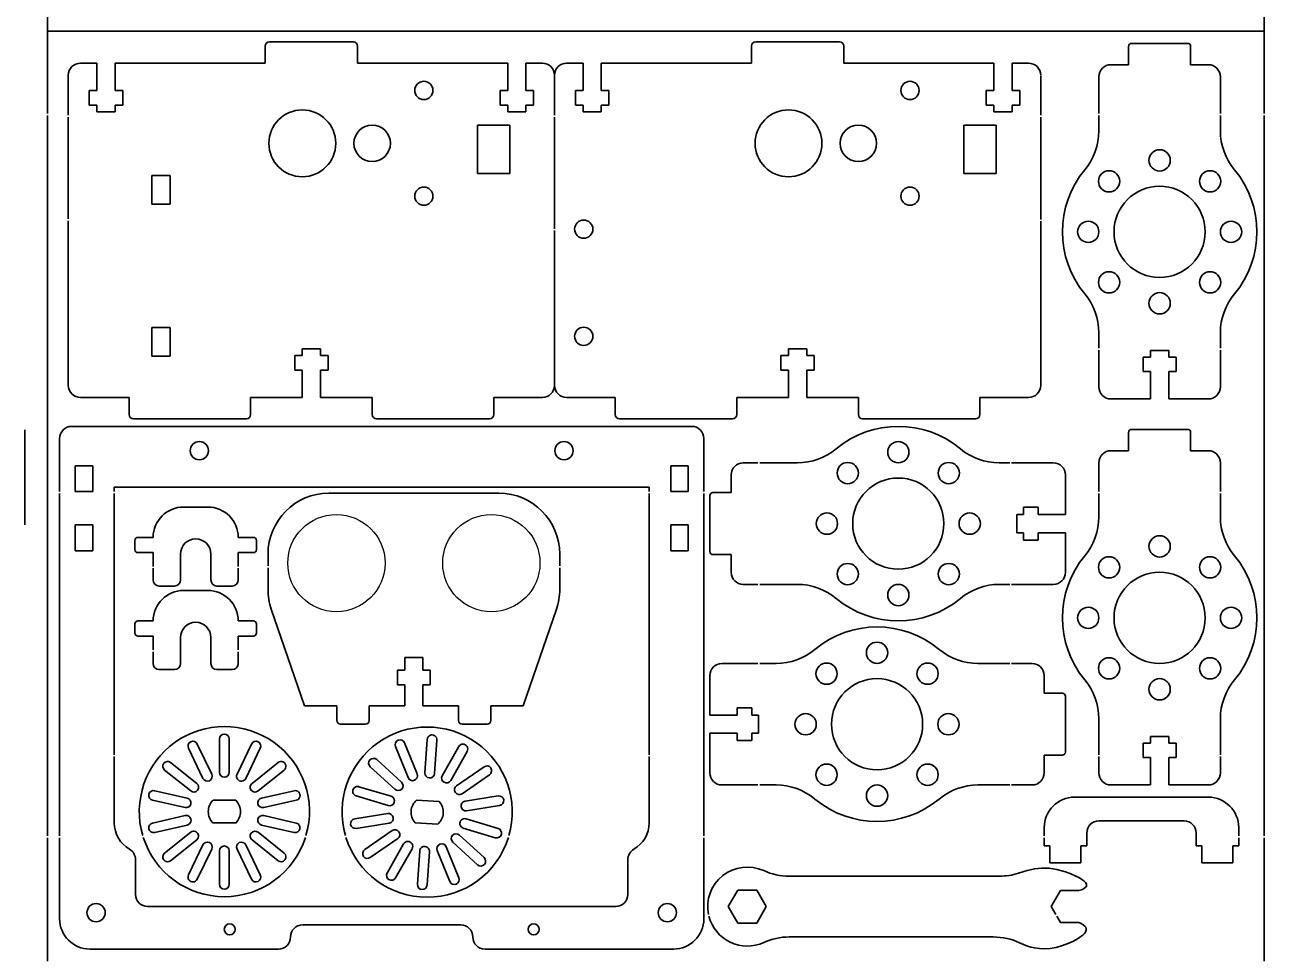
# Model space of a CAD drawing. Extents: x 358 to 1413, y -14 to 598.
# Drawn here: x 639.7 to 843.7, y 139.8 to 292.8 of the extents above; entities that cross this region are included whole.
import ezdxf

# ---------------------------------------------------------------- set-up
doc = ezdxf.new("R2010")
doc.units = 0

msp = doc.modelspace()

# ---------------------------------------------------------------- linework, layer by layer
at = {"color": 7, "lineweight": 35}
for p, q in [((643.48, 291.76), (643.48, 312.09)), ((843.69, 312.09), (843.69, 291.76)), ((643.48, 291.76), (843.69, 291.76)), ((643.48, 278.2), (643.48, 291.76)), ((843.69, 291.76), (843.69, 278.2)), ((654.61, 286.52), (679.31, 286.52)), ((694.51, 286.52), (719.21, 286.52)), ((734.61, 286.52), (759.31, 286.52)), ((774.51, 286.52), (799.21, 286.52)), ((646.91, 284.52), (646.91, 277.93)), ((726.91, 284.52), (726.91, 277.93)), ((726.91, 284.52), (726.91, 277.93)), ((806.91, 284.43), (806.91, 277.93)), ((643.48, 159.39), (643.48, 277.9)), ((646.91, 277.63), (646.91, 260.88)), ((726.91, 277.63), (726.91, 259.28)), ((806.91, 277.63), (806.91, 260.79)), ((843.69, 277.9), (843.69, 159.39)), ((646.91, 260.58), (646.91, 233.52)), ((806.91, 260.49), (806.91, 233.43)), ((726.91, 258.98), (726.91, 233.52)), ((647.48, 226.76), (749.48, 226.76)), ((645.48, 216.04), (645.48, 224.76)), ((751.48, 224.76), (751.48, 216.04)), ((654.48, 216.04), (654.48, 216.76)), ((654.48, 216.76), (742.48, 216.76)), ((742.48, 216.76), (742.48, 216.04)), ((645.48, 159.39), (645.48, 215.74)), ((654.48, 172.74), (654.48, 215.74)), ((717.77, 215.76), (689.77, 215.76)), ((742.48, 215.74), (742.48, 172.74)), ((751.48, 215.74), (751.48, 159.39)), ((654.48, 161.53), (654.48, 172.44)), ((742.48, 172.44), (742.48, 161.53)), ((834.49, 165.76), (812.49, 165.76)), ((643.48, 138.76), (643.48, 159.09)), ((645.48, 145.76), (645.48, 159.09)), ((751.48, 159.09), (751.48, 145.76)), ((843.69, 159.09), (843.69, 138.76)), ((800.13, 152.76), (765.51, 152.76)), ((736.98, 147.76), (659.98, 147.76)), ((711.48, 144.76), (685.48, 144.76)), ((765.51, 142.76), (799.14, 142.76)), ((681.48, 140.76), (650.48, 140.76)), ((746.48, 140.76), (715.48, 140.76))]:
    msp.add_line(p, q, dxfattribs=at)
at = {"color": 7, "lineweight": 35, "ltscale": 0.345001}
for p, q in [((693.81, 290.02), (680.01, 290.02)), ((773.81, 290.02), (760.01, 290.02))]:
    msp.add_line(p, q, dxfattribs=at)
at = {"color": 7, "lineweight": 35, "ltscale": 0.23}
for p, q in [((821.88, 289.76), (831.08, 289.76)), ((821.88, 226.26), (831.08, 226.26)), ((752.48, 206.16), (752.48, 215.36)), ((810.98, 173.16), (810.98, 182.36))]:
    msp.add_line(p, q, dxfattribs=at)
at = {"color": 7, "lineweight": 35, "ltscale": 0.07}
for p, q in [((679.31, 286.52), (679.31, 289.32)), ((694.51, 286.52), (694.51, 289.32)), ((759.31, 286.52), (759.31, 289.32)), ((774.51, 286.52), (774.51, 289.32)), ((656.91, 228.72), (656.91, 231.52)), ((676.91, 231.52), (676.91, 228.72)), ((696.91, 228.72), (696.91, 231.52)), ((716.91, 231.52), (716.91, 228.72)), ((736.91, 228.72), (736.91, 231.52)), ((756.91, 231.52), (756.91, 228.72)), ((776.91, 228.72), (776.91, 231.52)), ((796.91, 231.52), (796.91, 228.72)), ((808.44, 157.76), (808.44, 154.96)), ((813.54, 154.96), (813.54, 157.76)), ((833.44, 157.76), (833.44, 154.96)), ((838.54, 154.96), (838.54, 157.76))]:
    msp.add_line(p, q, dxfattribs=at)
at = {"color": 7, "lineweight": 35, "ltscale": 0.075}
for p, q in [((821.38, 286.26), (821.38, 289.26)), ((831.58, 289.26), (831.58, 286.26)), ((651.61, 286.52), (651.61, 282.02)), ((654.61, 286.52), (654.61, 282.02)), ((719.21, 286.52), (719.21, 282.02)), ((722.21, 286.52), (722.21, 282.02)), ((731.61, 282.02), (731.61, 286.52)), ((734.61, 282.02), (734.61, 286.52)), ((799.21, 282.02), (799.21, 286.52)), ((802.21, 282.02), (802.21, 286.52)), ((651.61, 278.52), (654.61, 278.52)), ((719.21, 278.52), (722.21, 278.52)), ((734.61, 278.52), (731.61, 278.52)), ((802.21, 278.52), (799.21, 278.52)), ((685.41, 239.52), (688.41, 239.52)), ((765.41, 239.52), (768.41, 239.52)), ((827.98, 239.26), (824.98, 239.26)), ((685.41, 231.52), (685.41, 236.02)), ((688.41, 236.02), (688.41, 231.52)), ((765.41, 231.52), (765.41, 236.02)), ((768.41, 236.02), (768.41, 231.52)), ((824.98, 231.26), (824.98, 235.76)), ((827.98, 231.26), (827.98, 235.76)), ((821.38, 222.76), (821.38, 225.76)), ((831.58, 225.76), (831.58, 222.76)), ((752.98, 215.86), (755.98, 215.86)), ((802.98, 212.26), (802.98, 209.26)), ((810.98, 212.26), (806.48, 212.26)), ((810.98, 209.26), (806.48, 209.26)), ((755.98, 205.66), (752.98, 205.66)), ((705.27, 188.76), (702.27, 188.76)), ((810.48, 182.86), (807.48, 182.86)), ((752.48, 179.26), (756.98, 179.26)), ((760.48, 179.26), (760.48, 176.26)), ((752.48, 176.26), (756.98, 176.26)), ((827.98, 175.76), (824.98, 175.76)), ((807.48, 172.66), (810.48, 172.66)), ((824.98, 167.76), (824.98, 172.26)), ((827.98, 167.76), (827.98, 172.26)), ((807.49, 160.76), (807.49, 159.39)), ((807.49, 159.09), (807.49, 157.76)), ((839.49, 159.39), (839.49, 160.76)), ((839.49, 157.76), (839.49, 159.09))]:
    msp.add_line(p, q, dxfattribs=at)
at = {"color": 7, "lineweight": 35, "ltscale": 0.067499}
for p, q in [((648.91, 286.52), (651.61, 286.52)), ((728.91, 286.52), (731.61, 286.52))]:
    msp.add_line(p, q, dxfattribs=at)
at = {"color": 7, "lineweight": 35, "ltscale": 0.0675}
for p, q in [((722.21, 286.52), (724.91, 286.52)), ((802.21, 286.52), (804.91, 286.52))]:
    msp.add_line(p, q, dxfattribs=at)
at = {"color": 7, "lineweight": 35, "ltscale": 0.072501}
for p, q in [((821.38, 286.26), (818.48, 286.26)), ((821.38, 222.76), (818.48, 222.76))]:
    msp.add_line(p, q, dxfattribs=at)
at = {"color": 7, "lineweight": 35, "ltscale": 0.072499}
for p, q in [((834.48, 286.26), (831.58, 286.26)), ((834.48, 222.76), (831.58, 222.76))]:
    msp.add_line(p, q, dxfattribs=at)
at = {"color": 7, "lineweight": 35, "ltscale": 0.222169}
for p, q in [((816.48, 284.26), (816.48, 278.2)), ((836.48, 278.2), (836.48, 284.26)), ((816.48, 277.9), (816.48, 275.37)), ((836.48, 275.37), (836.48, 277.9)), ((816.48, 242.15), (816.48, 239.6)), ((836.48, 239.6), (836.48, 242.15)), ((816.48, 239.3), (816.48, 233.26)), ((836.48, 233.26), (836.48, 239.3)), ((760.38, 220.76), (757.98, 220.76)), ((766.87, 220.76), (760.68, 220.76)), ((816.48, 220.76), (816.48, 216.04)), ((836.48, 216.04), (836.48, 220.76)), ((816.48, 215.74), (816.48, 211.87)), ((836.48, 211.87), (836.48, 215.74)), ((757.98, 200.76), (760.38, 200.76)), ((760.68, 200.76), (766.87, 200.76)), ((754.48, 187.76), (760.38, 187.76)), ((760.68, 187.76), (763.37, 187.76)), ((816.48, 178.65), (816.48, 172.74)), ((836.48, 172.74), (836.48, 178.65)), ((816.48, 172.44), (816.48, 169.76)), ((836.48, 169.76), (836.48, 172.44)), ((760.38, 167.76), (754.48, 167.76)), ((763.37, 167.76), (760.68, 167.76))]:
    msp.add_line(p, q, dxfattribs=at)
at = {"color": 7, "lineweight": 35, "ltscale": 0.03125}
for p, q in [((650.36, 282.02), (651.61, 282.02)), ((654.61, 282.02), (655.86, 282.02)), ((717.96, 282.02), (719.21, 282.02)), ((722.21, 282.02), (723.46, 282.02)), ((731.61, 282.02), (730.36, 282.02)), ((735.86, 282.02), (734.61, 282.02)), ((799.21, 282.02), (797.96, 282.02)), ((803.46, 282.02), (802.21, 282.02)), ((650.36, 279.62), (651.61, 279.62)), ((654.61, 279.62), (655.86, 279.62)), ((717.96, 279.62), (719.21, 279.62)), ((722.21, 279.62), (723.46, 279.62)), ((731.61, 279.62), (730.36, 279.62)), ((735.86, 279.62), (734.61, 279.62)), ((799.21, 279.62), (797.96, 279.62)), ((803.46, 279.62), (802.21, 279.62)), ((684.16, 238.42), (685.41, 238.42)), ((689.66, 238.42), (688.41, 238.42)), ((764.16, 238.42), (765.41, 238.42)), ((768.41, 238.42), (769.66, 238.42)), ((684.16, 236.02), (685.41, 236.02)), ((689.66, 236.02), (688.41, 236.02)), ((765.41, 236.02), (764.16, 236.02)), ((769.66, 236.02), (768.41, 236.02))]:
    msp.add_line(p, q, dxfattribs=at)
at = {"color": 7, "lineweight": 35, "ltscale": 0.060001}
for p, q in [((650.36, 282.02), (650.36, 279.62)), ((655.86, 282.02), (655.86, 279.62)), ((717.96, 282.02), (717.96, 279.62)), ((723.46, 282.02), (723.46, 279.62)), ((756.98, 180.46), (759.38, 180.46)), ((756.98, 175.06), (759.38, 175.06))]:
    msp.add_line(p, q, dxfattribs=at)
at = {"color": 7, "lineweight": 35, "ltscale": 0.06}
for p, q in [((730.36, 279.62), (730.36, 282.02)), ((735.86, 279.62), (735.86, 282.02)), ((797.96, 279.62), (797.96, 282.02)), ((803.46, 279.62), (803.46, 282.02)), ((764.16, 236.02), (764.16, 238.42)), ((769.66, 238.42), (769.66, 236.02)), ((823.78, 235.76), (823.78, 238.16)), ((829.18, 235.76), (829.18, 238.16)), ((701.07, 186.66), (701.07, 184.26)), ((706.47, 186.66), (706.47, 184.26)), ((691.12, 178.36), (691.12, 180.76)), ((696.42, 180.76), (696.42, 178.36)), ((711.12, 178.36), (711.12, 180.76)), ((716.42, 180.76), (716.42, 178.36)), ((823.78, 172.26), (823.78, 174.66)), ((829.18, 172.26), (829.18, 174.66))]:
    msp.add_line(p, q, dxfattribs=at)
at = {"color": 7, "lineweight": 35, "ltscale": 0.064999}
for p, q in [((651.61, 279.62), (651.61, 278.52)), ((654.61, 279.62), (654.61, 278.52)), ((719.21, 279.62), (719.21, 278.52)), ((722.21, 279.62), (722.21, 278.52)), ((759.38, 179.26), (760.48, 179.26)), ((759.38, 176.26), (760.48, 176.26))]:
    msp.add_line(p, q, dxfattribs=at)
at = {"color": 7, "lineweight": 35, "ltscale": 0.065}
for p, q in [((731.61, 278.52), (731.61, 279.62)), ((734.61, 278.52), (734.61, 279.62)), ((799.21, 278.52), (799.21, 279.62)), ((802.21, 278.52), (802.21, 279.62)), ((765.41, 238.42), (765.41, 239.52)), ((768.41, 239.52), (768.41, 238.42)), ((824.98, 238.16), (824.98, 239.26)), ((827.98, 238.16), (827.98, 239.26)), ((824.98, 174.66), (824.98, 175.76)), ((827.98, 174.66), (827.98, 175.76))]:
    msp.add_line(p, q, dxfattribs=at)
at = {"color": 7, "lineweight": 35, "ltscale": 0.132922}
for p, q in [((719.57, 276.3), (714.25, 276.3)), ((794.25, 276.3), (799.57, 276.3)), ((714.25, 268.34), (719.57, 268.34)), ((799.57, 268.34), (794.25, 268.34))]:
    msp.add_line(p, q, dxfattribs=at)
at = {"color": 7, "lineweight": 35, "ltscale": 0.19882}
for p, q in [((714.25, 276.3), (714.25, 268.34)), ((719.57, 268.34), (719.57, 276.3)), ((794.25, 268.34), (794.25, 276.3)), ((799.57, 276.3), (799.57, 268.34))]:
    msp.add_line(p, q, dxfattribs=at)
at = {"color": 7, "lineweight": 35, "ltscale": 0.00625}
for p, q in [((660.92, 268.03), (660.67, 268.03)), ((663.67, 268.03), (663.42, 268.03)), ((660.67, 263.33), (660.92, 263.33)), ((663.42, 263.33), (663.67, 263.33)), ((660.92, 243.03), (660.67, 243.03)), ((663.67, 243.03), (663.42, 243.03)), ((660.67, 238.33), (660.92, 238.33)), ((663.42, 238.33), (663.67, 238.33))]:
    msp.add_line(p, q, dxfattribs=at)
at = {"color": 7, "lineweight": 35, "ltscale": 0.1175}
for p, q in [((660.67, 268.03), (660.67, 263.33)), ((663.67, 263.33), (663.67, 268.03)), ((660.67, 243.03), (660.67, 238.33)), ((663.67, 238.33), (663.67, 243.03))]:
    msp.add_line(p, q, dxfattribs=at)
at = {"color": 7, "lineweight": 35, "ltscale": 0.0625}
for p, q in [((663.42, 268.03), (660.92, 268.03)), ((660.92, 263.33), (663.42, 263.33)), ((663.42, 243.03), (660.92, 243.03)), ((660.92, 238.33), (663.42, 238.33)), ((660.87, 208.49), (658.37, 208.49)), ((677.37, 208.49), (674.87, 208.49)), ((658.37, 205.99), (660.87, 205.99)), ((674.87, 205.99), (677.37, 205.99)), ((661.87, 200.49), (664.37, 200.49)), ((671.37, 200.49), (673.87, 200.49)), ((660.87, 194.76), (658.37, 194.76)), ((677.37, 194.76), (674.87, 194.76)), ((658.37, 192.26), (660.87, 192.26)), ((674.87, 192.26), (677.37, 192.26)), ((661.87, 186.76), (664.37, 186.76)), ((671.37, 186.76), (673.87, 186.76))]:
    msp.add_line(p, q, dxfattribs=at)
at = {"color": 7, "lineweight": 35, "ltscale": 0.065001}
for p, q in [((685.41, 238.42), (685.41, 239.52)), ((688.41, 239.52), (688.41, 238.42)), ((804.08, 212.26), (802.98, 212.26)), ((804.08, 209.26), (802.98, 209.26))]:
    msp.add_line(p, q, dxfattribs=at)
at = {"color": 7, "lineweight": 35, "ltscale": 0.059999}
for p, q in [((684.16, 238.42), (684.16, 236.02)), ((689.66, 236.02), (689.66, 238.42)), ((806.48, 213.46), (804.08, 213.46)), ((806.48, 208.06), (804.08, 208.06))]:
    msp.add_line(p, q, dxfattribs=at)
at = {"color": 7, "lineweight": 35, "ltscale": 0.03}
for p, q in [((824.98, 238.16), (823.78, 238.16)), ((829.18, 238.16), (827.98, 238.16)), ((824.98, 235.76), (823.78, 235.76)), ((829.18, 235.76), (827.98, 235.76)), ((804.08, 213.46), (804.08, 212.26)), ((806.48, 213.46), (806.48, 212.26)), ((804.08, 209.26), (804.08, 208.06)), ((806.48, 209.26), (806.48, 208.06)), ((702.27, 186.66), (701.07, 186.66)), ((706.47, 186.66), (705.27, 186.66)), ((702.27, 184.26), (701.07, 184.26)), ((706.47, 184.26), (705.27, 184.26)), ((756.98, 180.46), (756.98, 179.26)), ((759.38, 180.46), (759.38, 179.26)), ((756.98, 176.26), (756.98, 175.06)), ((759.38, 176.26), (759.38, 175.06)), ((824.98, 174.66), (823.78, 174.66)), ((829.18, 174.66), (827.98, 174.66)), ((824.98, 172.26), (823.78, 172.26)), ((829.18, 172.26), (827.98, 172.26))]:
    msp.add_line(p, q, dxfattribs=at)
at = {"color": 7, "lineweight": 35, "ltscale": 0.2}
for p, q in [((656.91, 231.52), (648.91, 231.52)), ((724.91, 231.52), (716.91, 231.52)), ((736.91, 231.52), (728.91, 231.52)), ((804.91, 231.52), (796.91, 231.52))]:
    msp.add_line(p, q, dxfattribs=at)
at = {"color": 7, "lineweight": 35, "ltscale": 0.2125}
for p, q in [((685.41, 231.52), (676.91, 231.52)), ((696.91, 231.52), (688.41, 231.52)), ((765.41, 231.52), (756.91, 231.52)), ((776.91, 231.52), (768.41, 231.52))]:
    msp.add_line(p, q, dxfattribs=at)
at = {"color": 7, "lineweight": 35, "ltscale": 0.1625}
for p, q in [((818.48, 231.26), (824.98, 231.26)), ((827.98, 231.26), (834.48, 231.26)), ((810.98, 215.74), (810.98, 218.76)), ((810.98, 212.26), (810.98, 215.74)), ((810.98, 202.76), (810.98, 209.26)), ((752.48, 179.26), (752.48, 185.76)), ((752.48, 169.76), (752.48, 176.26)), ((818.48, 167.76), (824.98, 167.76)), ((827.98, 167.76), (834.48, 167.76))]:
    msp.add_line(p, q, dxfattribs=at)
at = {"color": 7, "lineweight": 35, "ltscale": 0.465001}
for p, q in [((676.21, 228.02), (657.61, 228.02)), ((796.21, 228.02), (777.61, 228.02))]:
    msp.add_line(p, q, dxfattribs=at)
at = {"color": 7, "lineweight": 35, "ltscale": 0.464999}
msp.add_line((716.21, 228.02), (697.61, 228.02), dxfattribs=at)
at = {"color": 7, "lineweight": 35, "ltscale": 0.465002}
msp.add_line((756.21, 228.02), (737.61, 228.02), dxfattribs=at)
at = {"color": 7, "lineweight": 35, "ltscale": 0.39}
msp.add_line((639.75, 210.58), (639.75, 226.18), dxfattribs=at)
at = {"color": 7, "lineweight": 35, "ltscale": 0.105}
for p, q in [((648.03, 216.06), (648.03, 220.26)), ((650.93, 220.26), (650.93, 216.06)), ((746.03, 216.06), (746.03, 220.26)), ((748.93, 220.26), (748.93, 216.06))]:
    msp.add_line(p, q, dxfattribs=at)
at = {"color": 7, "lineweight": 35, "ltscale": 0.0725}
for p, q in [((648.03, 220.26), (650.93, 220.26)), ((746.03, 220.26), (748.93, 220.26)), ((755.98, 218.76), (755.98, 215.86)), ((650.93, 216.06), (648.03, 216.06)), ((748.93, 216.06), (746.03, 216.06)), ((648.03, 210.56), (650.93, 210.56)), ((746.03, 210.56), (748.93, 210.56)), ((650.93, 206.26), (648.03, 206.26)), ((748.93, 206.26), (746.03, 206.26)), ((755.98, 205.66), (755.98, 202.76)), ((807.48, 185.76), (807.48, 182.86)), ((807.48, 172.66), (807.48, 169.76))]:
    msp.add_line(p, q, dxfattribs=at)
at = {"color": 7, "lineweight": 35, "ltscale": 0.222168}
for p, q in [((801.82, 220.76), (800.09, 220.76)), ((808.98, 220.76), (802.12, 220.76)), ((800.09, 200.76), (801.82, 200.76)), ((802.12, 200.76), (808.98, 200.76)), ((796.59, 187.76), (801.82, 187.76)), ((802.12, 187.76), (805.48, 187.76)), ((801.82, 167.76), (796.59, 167.76)), ((805.48, 167.76), (802.12, 167.76))]:
    msp.add_line(p, q, dxfattribs=at)
at = {"color": 7, "lineweight": 35, "ltscale": 0.1}
for p, q in [((669.87, 213.49), (665.87, 213.49)), ((669.87, 199.76), (665.87, 199.76))]:
    msp.add_line(p, q, dxfattribs=at)
at = {"color": 7, "lineweight": 35, "ltscale": 0.1075}
for p, q in [((648.03, 206.26), (648.03, 210.56)), ((650.93, 210.56), (650.93, 206.26)), ((746.03, 206.26), (746.03, 210.56)), ((748.93, 210.56), (748.93, 206.26))]:
    msp.add_line(p, q, dxfattribs=at)
at = {"color": 7, "lineweight": 35, "ltscale": 0.0375}
for p, q in [((657.87, 207.99), (657.87, 206.49)), ((677.87, 206.49), (677.87, 207.99)), ((657.87, 194.26), (657.87, 192.76)), ((677.87, 192.76), (677.87, 194.26))]:
    msp.add_line(p, q, dxfattribs=at)
at = {"color": 7, "lineweight": 35, "ltscale": 0.1125}
for p, q in [((660.87, 205.99), (660.87, 203.72)), ((674.87, 203.72), (674.87, 205.99)), ((660.87, 203.42), (660.87, 201.49)), ((674.87, 201.49), (674.87, 203.42)), ((660.87, 192.26), (660.87, 189.99)), ((674.87, 189.99), (674.87, 192.26)), ((660.87, 189.69), (660.87, 187.76)), ((674.87, 187.76), (674.87, 189.69))]:
    msp.add_line(p, q, dxfattribs=at)
at = {"color": 7, "lineweight": 35, "ltscale": 0.106601}
for p, q in [((665.37, 201.49), (665.37, 205.75)), ((670.37, 205.75), (670.37, 201.49)), ((665.37, 187.76), (665.37, 192.02)), ((670.37, 192.02), (670.37, 187.76))]:
    msp.add_line(p, q, dxfattribs=at)
at = {"color": 7, "lineweight": 35, "ltscale": 0.145833}
for p, q in [((679.77, 205.76), (679.77, 203.8)), ((727.77, 203.8), (727.77, 205.76)), ((679.77, 203.5), (679.77, 199.93)), ((727.77, 199.93), (727.77, 203.5))]:
    msp.add_line(p, q, dxfattribs=at)
at = {"color": 7, "lineweight": 35, "ltscale": 0.420833}
for p, q in [((685.77, 180.76), (680.31, 196.68)), ((727.23, 196.68), (721.77, 180.76))]:
    msp.add_line(p, q, dxfattribs=at)
at = {"color": 7, "lineweight": 35, "ltscale": 0.09}
for p, q in [((702.27, 188.76), (702.27, 186.66)), ((705.27, 188.76), (705.27, 186.66))]:
    msp.add_line(p, q, dxfattribs=at)
at = {"color": 7, "lineweight": 35, "ltscale": 0.05}
for p, q in [((702.27, 184.26), (702.27, 180.76)), ((705.27, 184.26), (705.27, 180.76))]:
    msp.add_line(p, q, dxfattribs=at)
at = {"color": 7, "lineweight": 35, "ltscale": 0.13375}
for p, q in [((685.77, 180.76), (691.12, 180.76)), ((716.42, 180.76), (721.77, 180.76))]:
    msp.add_line(p, q, dxfattribs=at)
at = {"color": 7, "lineweight": 35, "ltscale": 0.14625}
for p, q in [((696.42, 180.76), (702.27, 180.76)), ((705.27, 180.76), (711.12, 180.76))]:
    msp.add_line(p, q, dxfattribs=at)
at = {"color": 7, "lineweight": 35, "ltscale": 0.102499}
for p, q in [((695.82, 177.76), (691.72, 177.76)), ((715.82, 177.76), (711.72, 177.76))]:
    msp.add_line(p, q, dxfattribs=at)
at = {"color": 7, "lineweight": 35, "ltscale": 0.1375}
for p, q in [((666.69, 173.8), (669.07, 168.84)), ((670.51, 169.54), (668.13, 174.49)), ((671.79, 175.33), (671.79, 169.83)), ((673.39, 169.83), (673.39, 175.33)), ((677.06, 174.49), (674.67, 169.54)), ((676.11, 168.84), (678.5, 173.8)), ((700.76, 174.08), (702.81, 168.97)), ((704.29, 169.57), (702.24, 174.67)), ((705.95, 175.26), (705.59, 169.78)), ((707.18, 169.67), (707.55, 175.16)), ((711.15, 174.08), (708.44, 169.29)), ((668.05, 168.03), (663.75, 171.46)), ((681.44, 171.46), (677.14, 168.03)), ((701.73, 168.23), (697.67, 171.93)), ((709.83, 168.51), (712.54, 173.29)), ((662.75, 170.21), (667.05, 166.78)), ((678.13, 166.78), (682.43, 170.21)), ((715.32, 170.76), (710.8, 167.62)), ((711.71, 166.31), (716.23, 169.44)), ((700.01, 165.9), (694.74, 167.48)), ((660.76, 165.26), (666.13, 164.04)), ((666.48, 165.6), (661.12, 166.82)), ((679.06, 164.04), (684.42, 165.26)), ((694.28, 165.95), (699.55, 164.37)), ((717.63, 165.96), (712.2, 165.09)), ((712.45, 163.51), (717.88, 164.38)), ((666.13, 162.73), (660.76, 161.5)), ((661.12, 159.94), (666.48, 161.17)), ((678.7, 161.17), (684.06, 159.94)), ((684.42, 161.5), (679.06, 162.73)), ((699.46, 163.06), (694.03, 162.2)), ((694.28, 160.62), (699.71, 161.48)), ((717.63, 160.63), (712.36, 162.2)), ((667.05, 159.98), (662.75, 156.56)), ((682.43, 156.56), (678.13, 159.98)), ((700.2, 160.27), (695.68, 157.13)), ((715.32, 155.82), (711.26, 159.53)), ((711.9, 160.67), (717.17, 159.09)), ((663.75, 155.3), (668.05, 158.73)), ((669.07, 157.92), (666.69, 152.96)), ((668.13, 152.27), (670.51, 157.22)), ((674.67, 157.22), (677.06, 152.27)), ((678.5, 152.96), (676.11, 157.92)), ((677.14, 158.73), (681.44, 155.3)), ((696.59, 155.82), (701.11, 158.95)), ((702.08, 158.07), (699.37, 153.28)), ((700.76, 152.5), (703.47, 157.28)), ((711.15, 152.5), (709.1, 157.6)), ((710.18, 158.35), (714.24, 154.64)), ((671.79, 156.93), (671.79, 151.43)), ((673.39, 151.43), (673.39, 156.93)), ((704.73, 156.91), (704.36, 151.42)), ((705.96, 151.31), (706.32, 156.8)), ((707.62, 157), (709.67, 151.9))]:
    msp.add_line(p, q, dxfattribs=at)
at = {"color": 7, "lineweight": 35, "ltscale": 0.137499}
msp.add_line((696.59, 170.75), (700.65, 167.05), dxfattribs=at)
at = {"color": 7, "lineweight": 35, "ltscale": 0.093633}
for p, q in [((674.46, 165.26), (670.72, 165.26)), ((707.95, 165.03), (704.21, 165.28)), ((670.72, 161.51), (674.46, 161.51)), ((703.96, 161.54), (707.7, 161.29))]:
    msp.add_line(p, q, dxfattribs=at)
at = {"color": 7, "lineweight": 35, "ltscale": 0.137501}
msp.add_line((684.06, 166.82), (678.7, 165.6), dxfattribs=at)
at = {"color": 7, "lineweight": 35, "ltscale": 0.35}
msp.add_line((830.49, 161.86), (816.49, 161.86), dxfattribs=at)
at = {"color": 7, "lineweight": 35, "ltscale": 0.0525}
for p, q in [((814.49, 159.86), (814.49, 157.76)), ((832.49, 157.76), (832.49, 159.86))]:
    msp.add_line(p, q, dxfattribs=at)
at = {"color": 7, "lineweight": 35, "ltscale": 0.025}
for p, q in [((807.49, 157.76), (808.44, 157.76)), ((813.54, 157.76), (814.49, 157.76)), ((832.49, 157.76), (833.44, 157.76)), ((838.54, 157.76), (839.49, 157.76))]:
    msp.add_line(p, q, dxfattribs=at)
at = {"color": 7, "lineweight": 35, "ltscale": 0.142688}
for p, q in [((657.98, 149.76), (657.98, 155.47)), ((738.98, 155.47), (738.98, 149.76))]:
    msp.add_line(p, q, dxfattribs=at)
at = {"color": 7, "lineweight": 35, "ltscale": 0.125}
for p, q in [((813.54, 154.96), (808.44, 154.96)), ((838.54, 154.96), (833.44, 154.96))]:
    msp.add_line(p, q, dxfattribs=at)
at = {"color": 7, "lineweight": 35, "ltscale": 0.07828}
for p, q in [((757.07, 150.47), (755.5, 147.76)), ((761.76, 147.76), (760.2, 150.47)), ((755.5, 147.76), (757.07, 145.05)), ((760.2, 145.05), (761.76, 147.76))]:
    msp.add_line(p, q, dxfattribs=at)
at = {"color": 7, "lineweight": 35, "ltscale": 0.078279}
for p, q in [((760.2, 150.47), (757.07, 150.47)), ((757.07, 145.05), (760.2, 145.05))]:
    msp.add_line(p, q, dxfattribs=at)
at = {"color": 7, "lineweight": 35, "ltscale": 0.07595}
for p, q in [((808.63, 147.76), (810.15, 150.39)), ((810.15, 150.39), (813.19, 150.39)), ((809.39, 146.46), (808.63, 147.76)), ((810.15, 145.13), (809.56, 146.16)), ((813.19, 145.13), (810.15, 145.13))]:
    msp.add_line(p, q, dxfattribs=at)
at = {"color": 7, "lineweight": 35}
for points in [[(813.19, 150.39), (813.6, 150.52), (813.96, 150.68), (814.23, 150.87), (814.37, 151.02), (814.44, 151.18), (814.42, 151.45), (814.27, 151.72), (814.01, 151.99), (813.67, 152.24), (813.28, 152.48), (812.6, 152.83), (811.87, 153.14), (810.97, 153.47), (809.59, 153.86), (808.92, 153.98), (808.28, 154.07), (807.64, 154.1), (807.03, 154.09), (805.92, 153.97), (804.71, 153.7), (803.23, 153.25)], [(803.44, 141.78), (804.07, 141.51), (804.72, 141.27), (805.29, 141.1), (805.88, 140.97), (806.73, 140.85), (807.59, 140.82), (808.46, 140.87), (809.48, 141.04), (810.51, 141.33), (811.55, 141.73), (812.32, 142.09), (812.95, 142.43), (813.54, 142.82), (813.83, 143.05), (814.08, 143.3), (814.28, 143.56), (814.41, 143.86), (814.4, 144.17), (814.32, 144.37), (814.18, 144.56), (813.91, 144.77), (813.58, 144.96), (813.19, 145.13)]]:
    msp.add_lwpolyline(points, dxfattribs=at)
for centre, radius in [((705.41, 282.02), 1.5), ((785.41, 282.02), 1.5), ((685.41, 273.32), 5.5), ((765.41, 273.32), 5.5), ((696.91, 273.32), 3), ((776.91, 273.32), 3), ((826.48, 270.51), 1.75), ((818.17, 267.07), 1.75), ((834.79, 267.07), 1.75), ((705.41, 264.62), 1.5), ((785.41, 264.62), 1.5), ((826.48, 258.76), 7.5), ((731.72, 259.2), 1.5), ((814.73, 258.76), 1.75), ((838.23, 258.76), 1.75), ((818.17, 250.45), 1.75), ((834.79, 250.45), 1.75), ((826.48, 247.01), 1.75), ((731.72, 241.58), 1.5), ((668.48, 222.76), 1.5), ((728.48, 222.76), 1.5), ((783.48, 222.51), 1.75), ((775.17, 219.07), 1.75), ((791.79, 219.07), 1.75), ((783.48, 210.76), 7.5), ((771.73, 210.76), 1.75), ((795.23, 210.76), 1.75), ((826.48, 207.01), 1.75), ((775.17, 202.45), 1.75), ((791.79, 202.45), 1.75), ((818.17, 203.57), 1.75), ((834.79, 203.57), 1.75), ((826.48, 195.26), 7.5), ((783.48, 199.01), 1.75), ((814.73, 195.26), 1.75), ((838.23, 195.26), 1.75), ((779.98, 189.51), 1.75), ((771.67, 186.07), 1.75), ((788.29, 186.07), 1.75), ((818.17, 186.95), 1.75), ((834.79, 186.95), 1.75), ((779.98, 177.76), 7.5), ((826.48, 183.51), 1.75), ((768.23, 177.76), 1.75), ((791.73, 177.76), 1.75), ((771.67, 169.45), 1.75), ((788.29, 169.45), 1.75), ((779.98, 166.01), 1.75), ((651.48, 146.76), 1.5), ((745.48, 146.76), 1.5), ((673.48, 144.01), 0.9), ((723.48, 144.01), 0.9)]:
    msp.add_circle(centre, radius, dxfattribs=at)
for centre in [(691.02, 204.26), (716.52, 204.26)]:
    msp.add_circle(centre, 8)
for centre, radius, start, end in [((680.01, 289.32), 0.7, 90, 180), ((693.81, 289.32), 0.7, 0, 90), ((760.01, 289.32), 0.7, 90, 180), ((773.81, 289.32), 0.7, 0, 90), ((821.88, 289.26), 0.5, 90, 180), ((831.08, 289.26), 0.5, 0, 90), ((648.91, 284.52), 2, 90, 180), ((724.91, 284.52), 2, 0, 90), ((728.91, 284.52), 2, 90, 180), ((804.91, 284.52), 2, 0, 90), ((818.48, 284.26), 2, 90, 180), ((834.48, 284.26), 2, 360, 90), ((806.48, 275.37), 10, 320.2849, 0), ((846.48, 275.37), 10, 180, 219.7151), ((826.48, 258.76), 16, 140.2849, 219.7151), ((826.48, 258.76), 16, 320.2849, 39.7151), ((806.48, 242.15), 10, 0, 39.7151), ((846.48, 242.15), 10, 140.2849, 180), ((648.91, 233.52), 2, 180, 270), ((724.91, 233.52), 2, 270, 0), ((728.91, 233.52), 2, 180, 270), ((804.91, 233.52), 2, 270, 0), ((818.48, 233.26), 2, 180, 270), ((834.48, 233.26), 2, 270, 0), ((657.61, 228.72), 0.7, 180, 270), ((676.21, 228.72), 0.7, 270, 0), ((697.61, 228.72), 0.7, 180, 270), ((716.21, 228.72), 0.7, 270, 0), ((737.61, 228.72), 0.7, 180, 270), ((756.21, 228.72), 0.7, 270, 0), ((777.61, 228.72), 0.7, 180, 270), ((796.21, 228.72), 0.7, 270, 0), ((647.48, 224.76), 2, 90, 180), ((749.48, 224.76), 2, 360, 90), ((783.48, 210.76), 16, 50.2849, 129.7151), ((821.88, 225.76), 0.5, 90, 180), ((831.08, 225.76), 0.5, 0, 90), ((766.87, 230.76), 10, 270, 309.7151), ((800.09, 230.76), 10, 230.2849, 270), ((818.48, 220.76), 2, 90, 180), ((834.48, 220.76), 2, 360, 90), ((757.98, 218.76), 2, 90, 180), ((808.98, 218.76), 2, 360, 90), ((689.77, 205.76), 10, 90, 180), ((717.77, 205.76), 10, 360, 90), ((752.98, 215.36), 0.5, 90, 180), ((665.87, 208.49), 5, 90, 180), ((669.87, 208.49), 5, 0, 90), ((806.48, 211.87), 10, 320.2849, 0), ((846.48, 211.87), 10, 180, 219.7151), ((658.37, 207.99), 0.5, 90, 180), ((667.87, 205.75), 2.5, 0, 180), ((677.37, 207.99), 0.5, 0, 90), ((658.37, 206.49), 0.5, 180, 270), ((677.37, 206.49), 0.5, 270, 0), ((752.98, 206.16), 0.5, 180, 270), ((826.48, 195.26), 16, 140.2849, 219.7151), ((826.48, 195.26), 16, 320.2849, 39.7151), ((757.98, 202.76), 2, 180, 270), ((808.98, 202.76), 2, 270, 0), ((661.87, 201.49), 1, 180, 270), ((664.37, 201.49), 1, 270, 0), ((671.37, 201.49), 1, 180, 270), ((673.87, 201.49), 1, 270, 0), ((689.77, 199.93), 10, 180, 198.9246), ((717.77, 199.93), 10, 341.0754, 360), ((766.87, 190.76), 10, 50.2849, 90), ((800.09, 190.76), 10, 90, 129.7151), ((665.87, 194.76), 5, 90, 180), ((669.87, 194.76), 5, 0, 90), ((783.48, 210.76), 16, 230.2849, 309.7151), ((658.37, 194.26), 0.5, 90, 180), ((667.87, 192.02), 2.5, 0, 180), ((677.37, 194.26), 0.5, 0, 90), ((779.98, 177.76), 16, 50.2849, 129.7151), ((658.37, 192.76), 0.5, 180, 270), ((677.37, 192.76), 0.5, 270, 0), ((763.37, 197.76), 10, 270, 309.7151), ((796.59, 197.76), 10, 230.2849, 270), ((661.87, 187.76), 1, 180, 270), ((664.37, 187.76), 1, 270, 0), ((671.37, 187.76), 1, 180, 270), ((673.87, 187.76), 1, 270, 0), ((754.48, 185.76), 2, 90, 180), ((805.48, 185.76), 2, 0, 90), ((806.48, 178.65), 10, 0, 39.7151), ((846.48, 178.65), 10, 140.2849, 180), ((810.48, 182.36), 0.5, 0, 90), ((691.72, 178.36), 0.6, 180, 270), ((695.82, 178.36), 0.6, 270, 0), ((711.72, 178.36), 0.6, 180, 270), ((715.82, 178.36), 0.6, 270, 360), ((672.59, 163.38), 14, 343.5983, 196.4017), ((672.59, 175.33), 0.8, 0, 180), ((705.96, 163.29), 14, 343.9936, 196.0064), ((706.75, 175.21), 0.8, 356.1853, 176.1853), ((667.41, 174.15), 0.8, 25.7143, 205.7143), ((677.78, 174.15), 0.8, 334.2857, 154.2857), ((701.5, 174.38), 0.8, 21.8996, 201.8996), ((711.84, 173.69), 0.8, 330.4711, 150.4711), ((663.25, 170.83), 0.8, 51.4286, 231.4286), ((681.93, 170.83), 0.8, 308.5714, 128.5714), ((697.13, 171.34), 0.8, 47.6139, 227.6139), ((810.48, 173.16), 0.5, 270, 0), ((669.79, 169.19), 0.8, 205.7143, 25.7143), ((672.59, 169.83), 0.8, 180, 360), ((675.39, 169.19), 0.8, 154.2857, 334.2857), ((703.55, 169.27), 0.8, 201.8996, 21.8996), ((706.38, 169.72), 0.8, 176.1853, 356.1853), ((709.13, 168.9), 0.8, 150.4711, 330.4711), ((715.77, 170.1), 0.8, 304.7568, 124.7568), ((754.48, 169.76), 2, 180, 270), ((805.48, 169.76), 2, 270, 360), ((818.48, 169.76), 2, 180, 270), ((834.48, 169.76), 2, 270, 0), ((667.55, 167.4), 0.8, 231.4286, 51.4286), ((677.63, 167.4), 0.8, 128.5714, 308.5714), ((694.51, 166.72), 0.8, 73.3282, 253.3282), ((701.19, 167.64), 0.8, 227.6139, 47.6139), ((711.25, 166.97), 0.8, 124.7568, 304.7568), ((763.37, 157.76), 10, 50.2849, 90), ((796.59, 157.76), 10, 90, 129.7151), ((660.94, 166.04), 0.8, 77.1429, 257.1429), ((666.3, 164.82), 0.8, 257.1429, 77.1429), ((672.59, 163.38), 2.65, 134.9643, 225.0357), ((672.59, 163.38), 2.65, 314.9643, 45.0357), ((678.88, 164.82), 0.8, 102.8571, 282.8571), ((684.24, 166.04), 0.8, 282.8571, 102.8571), ((699.78, 165.14), 0.8, 253.3282, 73.3282), ((705.96, 163.29), 2.65, 131.1496, 221.221), ((717.76, 165.17), 0.8, 279.0425, 99.0425), ((779.98, 177.76), 16, 230.2849, 309.7151), ((812.49, 160.76), 5, 90, 180), ((834.49, 160.76), 5, 0, 90), ((705.96, 163.29), 2.65, 311.1497, 41.221), ((712.32, 164.3), 0.8, 99.0425, 279.0425), ((659.48, 161.53), 5, 180, 240), ((660.94, 160.72), 0.8, 102.8571, 282.8571), ((666.3, 161.95), 0.8, 282.8571, 102.8571), ((678.88, 161.95), 0.8, 77.1429, 257.1429), ((684.24, 160.72), 0.8, 257.1429, 77.1429), ((694.15, 161.41), 0.8, 99.0425, 279.0425), ((699.59, 162.27), 0.8, 279.0425, 99.0425), ((712.13, 161.44), 0.8, 73.3282, 253.3282), ((737.48, 161.53), 5, 300, 0), ((816.49, 159.86), 2, 90, 180), ((830.49, 159.86), 2, 360, 90), ((672.59, 163.38), 14, 197.6859, 342.3141), ((667.55, 159.36), 0.8, 308.5714, 128.5714), ((677.63, 159.36), 0.8, 51.4286, 231.4286), ((705.96, 163.29), 14, 197.2879, 342.7121), ((700.66, 159.61), 0.8, 304.7568, 124.7568), ((710.72, 158.94), 0.8, 47.6139, 227.6139), ((717.4, 159.86), 0.8, 253.3282, 73.3282), ((655.98, 155.47), 2, 360, 60), ((669.79, 157.57), 0.8, 334.2857, 154.2857), ((672.59, 156.93), 0.8, 0, 180), ((675.39, 157.57), 0.8, 25.7143, 205.7143), ((696.14, 156.48), 0.8, 124.7568, 304.7568), ((702.78, 157.68), 0.8, 330.4711, 150.4711), ((705.53, 156.85), 0.8, 356.1853, 176.1853), ((708.36, 157.3), 0.8, 21.8996, 201.8996), ((740.98, 155.47), 2, 120, 180), ((663.25, 155.93), 0.8, 128.5714, 308.5714), ((681.93, 155.93), 0.8, 231.4286, 51.4286), ((714.78, 155.23), 0.8, 227.6139, 47.6139), ((667.41, 152.61), 0.8, 154.2857, 334.2857), ((677.78, 152.61), 0.8, 205.7143, 25.7143), ((700.07, 152.89), 0.8, 150.4711, 330.4711), ((758.63, 147.76), 6.5, 65.38, 191.5672), ((765.51, 162.76), 10, 245.38, 270), ((800.13, 162.76), 10, 270, 288.0655), ((672.59, 151.43), 0.8, 180, 0), ((705.16, 151.36), 0.8, 176.1853, 356.1853), ((710.41, 152.2), 0.8, 201.8996, 21.8996), ((659.98, 149.76), 2, 180, 270), ((736.98, 149.76), 2, 270, 0), ((650.48, 145.76), 5, 180, 270), ((746.48, 145.76), 5, 270, 360), ((758.63, 147.76), 6.5, 194.2806, 294.62), ((681.48, 142.76), 2, 270, 0), ((685.48, 142.76), 2, 90, 180), ((711.48, 142.76), 2, 360, 90), ((715.48, 142.76), 2, 180, 270), ((765.51, 132.76), 10, 90, 114.62), ((799.14, 132.76), 10, 64.4905, 90)]:
    msp.add_arc(centre, radius, start, end, dxfattribs=at)

doc.saveas('drawing.dxf')
